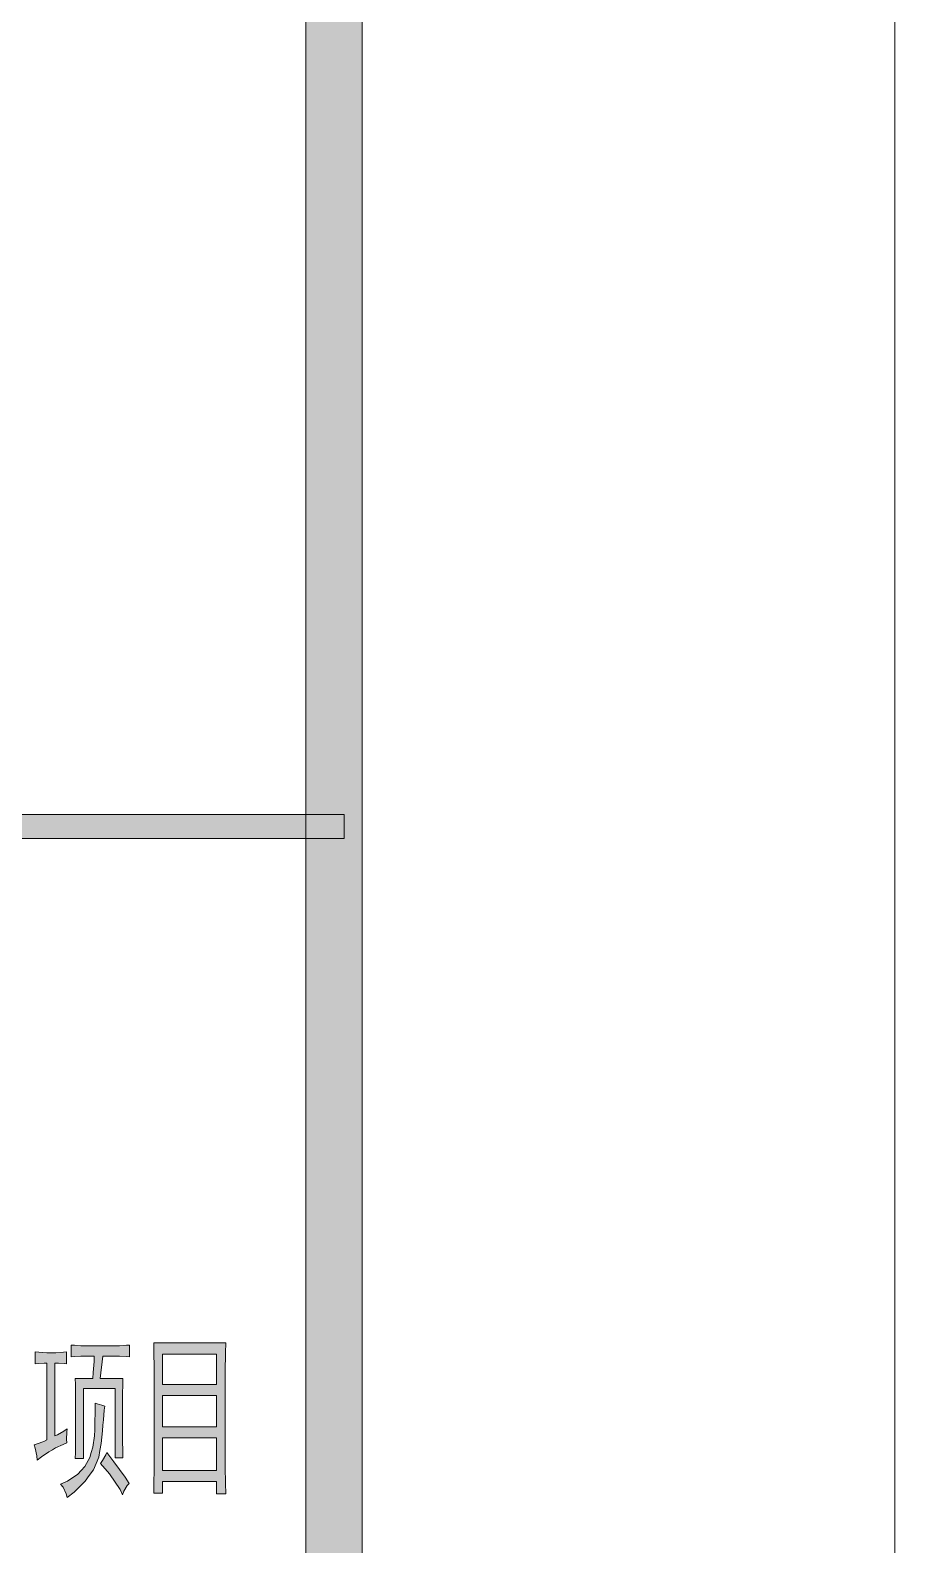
# Model space of a CAD drawing. Header units: millimetres. Extents: x 0 to 829, y 0 to 586.
# Drawn here: x 813.95 to 829.15, y 81.44 to 108.09 of the extents above; entities that cross this region are included whole.
import ezdxf

# ---------------------------------------------------------------- set-up
doc = ezdxf.new("R2010")
doc.units = ezdxf.units.MM

msp = doc.modelspace()

# ---------------------------------------------------------------- hatches: boundary and pattern name
h = msp.add_hatch(color=0)
h.dxf.hatch_style = 2
h.paths.add_polyline_path([(819.788528, 9.36625), (818.80075, 10.3505), (818.80075, 575.281778), (819.788528, 576.266028)])
h = msp.add_hatch(color=0)
h.dxf.hatch_style = 2
h.paths.add_polyline_path([(770.131528, 93.870639), (770.131528, 94.293972), (819.471028, 94.293972), (819.471028, 93.870639)])
h = msp.add_hatch(color=0)
h.dxf.hatch_style = 2
h.paths.add_polyline_path([(814.595639, 83.237917), (814.528611, 83.209694), (814.398083, 83.146194), (814.341639, 83.110917), (814.281667, 83.079167), (814.151139, 82.987444), (814.077056, 82.934528), (814.07, 83.008611), (814.041778, 83.142667), (814.020611, 83.202639), (814.077056, 83.220278), (814.189944, 83.262611), (814.246389, 83.287306), (814.246389, 84.638444), (814.197, 84.638444), (814.094694, 84.634917), (814.041778, 84.627861), (814.041778, 84.836), (814.10175, 84.828944), (814.246389, 84.821889), (814.327528, 84.821889), (814.405139, 84.821889), (814.539194, 84.828944), (814.588583, 84.836), (814.588583, 84.627861), (814.549778, 84.634917), (814.447472, 84.638444), (814.383972, 84.638444), (814.383972, 83.361389), (814.433361, 83.379028), (814.542722, 83.439), (814.602694, 83.481333), (814.595639, 83.421361), (814.592111, 83.301417)])
h = msp.add_hatch(color=0)
h.dxf.hatch_style = 2
h.paths.add_polyline_path([(815.467, 84.945361), (815.523444, 84.945361), (815.643389, 84.952417), (815.699833, 84.955944), (815.699833, 84.751333), (815.643389, 84.754861), (815.523444, 84.761917), (815.467, 84.761917), (815.230639, 84.761917), (815.220056, 84.663139), (815.195361, 84.469111), (815.18125, 84.370333), (815.583417, 84.370333), (815.579889, 84.282139), (815.576361, 84.081056), (815.576361, 83.971694), (815.576361, 83.361389), (815.576361, 83.28025), (815.579889, 83.086222), (815.583417, 82.969806), (815.445833, 82.969806), (815.445833, 84.190417), (814.888444, 84.190417), (814.888444, 82.959222), (814.743806, 82.959222), (814.747333, 83.068583), (814.750861, 83.262611), (814.750861, 83.347278), (814.750861, 83.971694), (814.750861, 84.059889), (814.747333, 84.260972), (814.743806, 84.370333), (815.050722, 84.370333), (815.061306, 84.476167), (815.075417, 84.670194), (815.078944, 84.761917), (814.8955, 84.761917), (814.842583, 84.761917), (814.729694, 84.754861), (814.669722, 84.751333), (814.669722, 84.955944), (814.729694, 84.952417), (814.842583, 84.945361), (814.8955, 84.945361)])
h = msp.add_hatch(color=0)
h.paths.add_polyline_path([(817.389639, 84.99475), (817.386111, 84.818361), (817.382583, 84.483222), (817.382583, 84.324472), (817.382583, 82.89925), (817.382583, 82.807528), (817.386111, 82.525306), (817.389639, 82.338333), (817.227361, 82.338333), (817.227361, 82.557056), (816.278389, 82.557056), (816.278389, 82.348917), (816.123167, 82.348917), (816.126694, 82.514722), (816.130222, 82.775778), (816.130222, 82.874556), (816.130222, 84.324472), (816.130222, 84.525556), (816.126694, 84.860694), (816.123167, 84.99475)])
h.paths.add_polyline_path([(817.227361, 82.751083), (817.227361, 83.322583), (816.278389, 83.322583), (816.278389, 82.751083)])
h.paths.add_polyline_path([(817.227361, 83.520139), (817.227361, 84.066944), (816.278389, 84.066944), (816.278389, 83.520139)])
h.paths.add_polyline_path([(817.227361, 84.260972), (817.227361, 84.797194), (816.278389, 84.797194), (816.278389, 84.260972)])
h = msp.add_hatch(color=0)
h.dxf.hatch_style = 2
h.paths.add_polyline_path([(815.262389, 83.8835), (815.255333, 83.812944), (815.241222, 83.640083), (815.230639, 83.544833), (815.223583, 83.446056), (815.198889, 83.227333), (815.177722, 83.103861), (815.156556, 82.983917), (815.064833, 82.761667), (814.99075, 82.659361), (814.916667, 82.560583), (814.722639, 82.366556), (814.602694, 82.274833), (814.585056, 82.338333), (814.528611, 82.45475), (814.486278, 82.507667), (814.606222, 82.564111), (814.789667, 82.684056), (814.849639, 82.751083), (814.909611, 82.818111), (814.997806, 82.976861), (815.0225, 83.068583), (815.050722, 83.160306), (815.082472, 83.357861), (815.086, 83.463694), (815.089528, 83.569528), (815.093056, 83.805889), (815.093056, 83.932889), (815.128333, 83.922306), (815.213, 83.897611)])
h = msp.add_hatch(color=0)
h.dxf.hatch_style = 2
h.paths.add_polyline_path([(815.297667, 83.068583), (815.424667, 82.902778), (815.622222, 82.631139), (815.692778, 82.521778), (815.6575, 82.482972), (815.597528, 82.387722), (815.576361, 82.324222), (815.534028, 82.415944), (815.343528, 82.691111), (815.188306, 82.874556), (815.223583, 82.927472), (815.280028, 83.02625)])

# ---------------------------------------------------------------- linework, layer by layer
at = {"color": 0, "lineweight": 0}
for points in [[(0, 0), (0, 585.632278), (829.154778, 585.632278), (829.154778, 0)], [(819.788528, 9.36625), (818.80075, 10.3505), (818.80075, 575.281778), (819.788528, 576.266028)], [(770.131528, 93.870639), (770.131528, 94.293972), (819.471028, 94.293972), (819.471028, 93.870639)], [(814.595639, 83.237917), (814.528611, 83.209694), (814.398083, 83.146194), (814.341639, 83.110917), (814.281667, 83.079167), (814.151139, 82.987444), (814.077056, 82.934528), (814.07, 83.008611), (814.041778, 83.142667), (814.020611, 83.202639), (814.077056, 83.220278), (814.189944, 83.262611), (814.246389, 83.287306), (814.246389, 84.638444), (814.197, 84.638444), (814.094694, 84.634917), (814.041778, 84.627861), (814.041778, 84.836), (814.10175, 84.828944), (814.246389, 84.821889), (814.327528, 84.821889), (814.405139, 84.821889), (814.539194, 84.828944), (814.588583, 84.836), (814.588583, 84.627861), (814.549778, 84.634917), (814.447472, 84.638444), (814.383972, 84.638444), (814.383972, 83.361389), (814.433361, 83.379028), (814.542722, 83.439), (814.602694, 83.481333), (814.595639, 83.421361), (814.592111, 83.301417)], [(815.467, 84.945361), (815.523444, 84.945361), (815.643389, 84.952417), (815.699833, 84.955944), (815.699833, 84.751333), (815.643389, 84.754861), (815.523444, 84.761917), (815.467, 84.761917), (815.230639, 84.761917), (815.220056, 84.663139), (815.195361, 84.469111), (815.18125, 84.370333), (815.583417, 84.370333), (815.579889, 84.282139), (815.576361, 84.081056), (815.576361, 83.971694), (815.576361, 83.361389), (815.576361, 83.28025), (815.579889, 83.086222), (815.583417, 82.969806), (815.445833, 82.969806), (815.445833, 84.190417), (814.888444, 84.190417), (814.888444, 82.959222), (814.743806, 82.959222), (814.747333, 83.068583), (814.750861, 83.262611), (814.750861, 83.347278), (814.750861, 83.971694), (814.750861, 84.059889), (814.747333, 84.260972), (814.743806, 84.370333), (815.050722, 84.370333), (815.061306, 84.476167), (815.075417, 84.670194), (815.078944, 84.761917), (814.8955, 84.761917), (814.842583, 84.761917), (814.729694, 84.754861), (814.669722, 84.751333), (814.669722, 84.955944), (814.729694, 84.952417), (814.842583, 84.945361), (814.8955, 84.945361)], [(817.389639, 84.99475), (817.386111, 84.818361), (817.382583, 84.483222), (817.382583, 84.324472), (817.382583, 82.89925), (817.382583, 82.807528), (817.386111, 82.525306), (817.389639, 82.338333), (817.227361, 82.338333), (817.227361, 82.557056), (816.278389, 82.557056), (816.278389, 82.348917), (816.123167, 82.348917), (816.126694, 82.514722), (816.130222, 82.775778), (816.130222, 82.874556), (816.130222, 84.324472), (816.130222, 84.525556), (816.126694, 84.860694), (816.123167, 84.99475)], [(817.227361, 84.260972), (817.227361, 84.797194), (816.278389, 84.797194), (816.278389, 84.260972)], [(817.227361, 83.520139), (817.227361, 84.066944), (816.278389, 84.066944), (816.278389, 83.520139)], [(815.262389, 83.8835), (815.255333, 83.812944), (815.241222, 83.640083), (815.230639, 83.544833), (815.223583, 83.446056), (815.198889, 83.227333), (815.177722, 83.103861), (815.156556, 82.983917), (815.064833, 82.761667), (814.99075, 82.659361), (814.916667, 82.560583), (814.722639, 82.366556), (814.602694, 82.274833), (814.585056, 82.338333), (814.528611, 82.45475), (814.486278, 82.507667), (814.606222, 82.564111), (814.789667, 82.684056), (814.849639, 82.751083), (814.909611, 82.818111), (814.997806, 82.976861), (815.0225, 83.068583), (815.050722, 83.160306), (815.082472, 83.357861), (815.086, 83.463694), (815.089528, 83.569528), (815.093056, 83.805889), (815.093056, 83.932889), (815.128333, 83.922306), (815.213, 83.897611)], [(817.227361, 82.751083), (817.227361, 83.322583), (816.278389, 83.322583), (816.278389, 82.751083)], [(815.297667, 83.068583), (815.424667, 82.902778), (815.622222, 82.631139), (815.692778, 82.521778), (815.6575, 82.482972), (815.597528, 82.387722), (815.576361, 82.324222), (815.534028, 82.415944), (815.343528, 82.691111), (815.188306, 82.874556), (815.223583, 82.927472), (815.280028, 83.02625)]]:
    msp.add_lwpolyline(points, close=True, dxfattribs=at)

doc.saveas('drawing.dxf')
